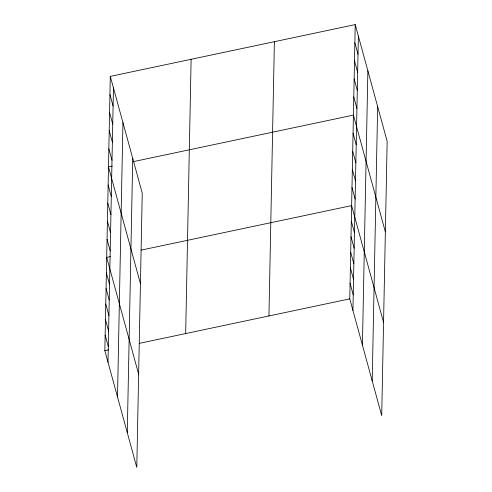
<?xml version="1.0" encoding="UTF-8"?>
<svg xmlns="http://www.w3.org/2000/svg" width="492" height="492" viewBox="0 0 492 492"><rect width="100%" height="100%" fill="white"/><g stroke="black" fill="none" stroke-linecap="round" stroke-linejoin="round"><path stroke-width="0.74" d="M110.294 76.383L142.231 193.135L136.782 467.4L104.839 350.648L110.294 76.383L355.218 24.6L387.161 141.352L381.706 415.617L349.769 298.865L355.218 24.6M107.994 362.18L113.449 87.914M117.496 396.903L122.945 122.637M127.28 432.677L132.735 158.412M185.668 333.564L191.117 59.298M268.94 315.956L274.395 41.691M352.924 310.397L358.373 36.131M362.419 345.12L367.875 70.854M372.21 380.894L377.659 106.629M112.237 166.099L108.492 166.893L140.435 283.644M133.191 161.671L353.422 115.11L385.359 231.855M110.436 256.609L106.696 257.402L138.633 374.148M141.118 250.12L351.62 205.613L383.563 322.365M104.839 350.648L108.584 349.861M139.267 343.373L349.769 298.865M354.861 42.699L358.016 54.237M354.498 60.805L357.653 72.336M354.142 78.904L357.297 90.436M353.779 97.004L356.934 108.541M353.059 133.209L356.214 144.74M352.702 151.308L355.857 162.846M352.34 169.414L355.495 180.945M351.983 187.513L355.138 199.045M351.313 221.154L354.468 232.691M351.005 236.701L354.16 248.232M350.691 252.242L353.846 263.773M350.384 267.783L353.539 279.315M350.076 283.324L353.231 294.856M109.931 94.489L113.086 106.02M109.575 112.588L112.73 124.119M109.212 130.688L112.367 142.219M108.855 148.793L112.01 160.324M108.135 184.992L111.29 196.523M107.773 203.098L110.928 214.629M107.416 221.197L110.571 232.728M107.053 239.297L110.208 250.828M106.389 272.943L109.544 284.474M106.075 288.484L109.23 300.015M105.768 304.025L108.923 315.557M105.46 319.566L108.615 331.098M105.153 335.107L108.308 346.639"/></g></svg>
